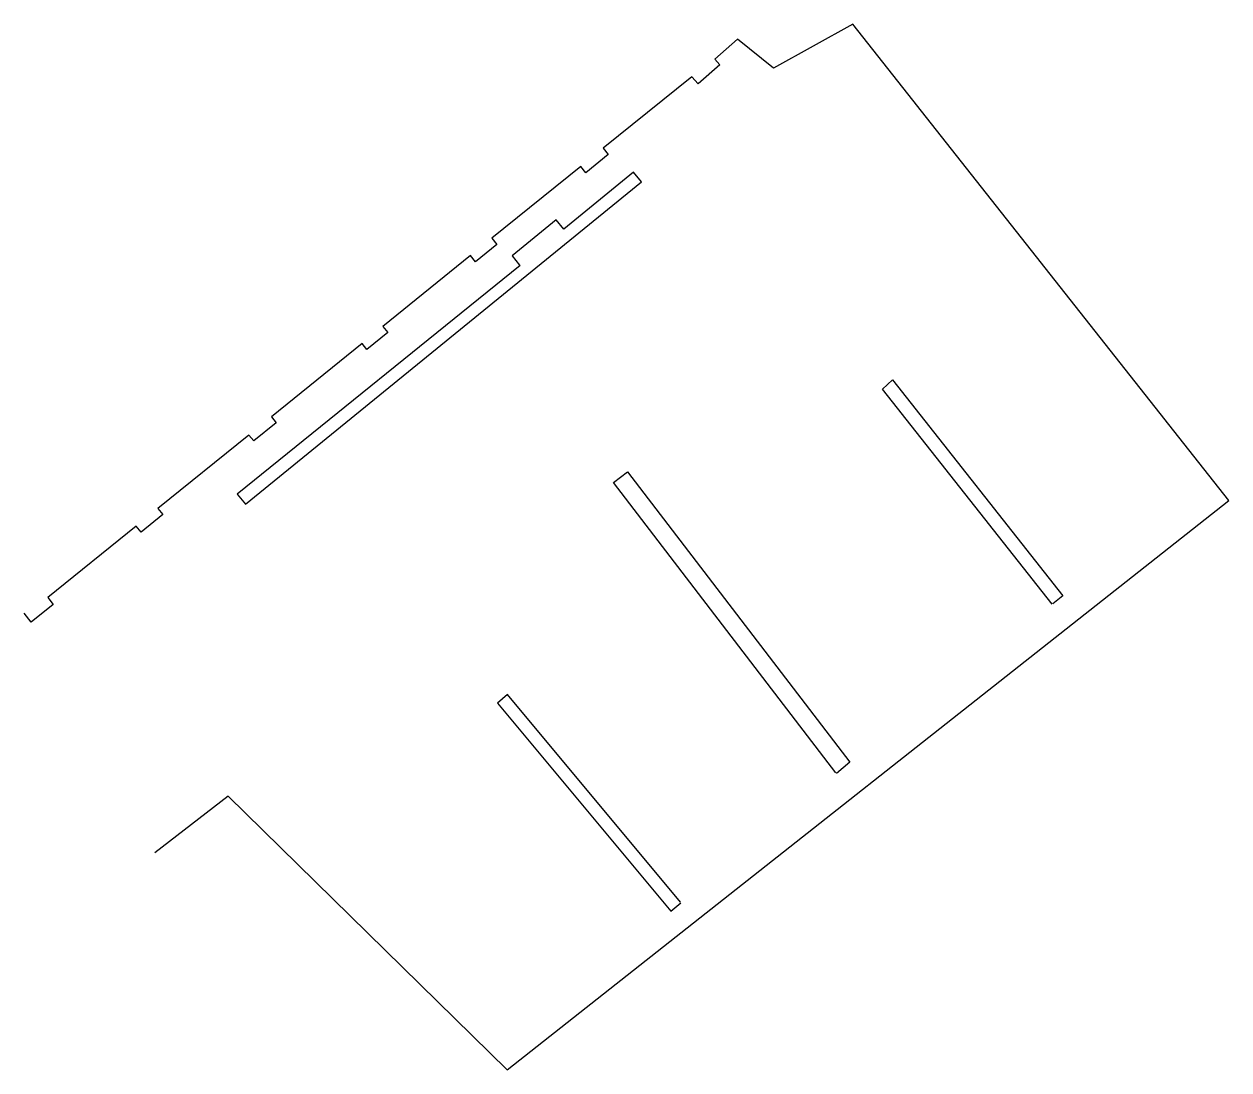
# Model space of a CAD drawing. Header units: millimetres. Extents: x -159 to 108, y -137 to 95.
import ezdxf

# ---------------------------------------------------------------- set-up
doc = ezdxf.new("R2010")
doc.units = ezdxf.units.MM
doc.layers.get('0').update_dxf_attribs({"linetype": 'CONTINUOUS'})

msp = doc.modelspace()

# ---------------------------------------------------------------- linework, layer by layer
for p, q in [((24.65, 94.77), (7, 85)), ((108.12, -10.9), (24.65, 94.77)), ((-0.94, 91.4), (-6, 87)), ((7, 85), (-0.94, 91.4)), ((-4.86, 85.7), (-9.67, 81.51)), ((-6, 87), (-4.86, 85.7)), ((-11.07, 83.11), (-30.74, 67.22)), ((-9.67, 81.51), (-11.07, 83.11)), ((-30.74, 67.22), (-29.64, 65.85)), ((-29.64, 65.85), (-34.65, 61.8)), ((-35.75, 63.17), (-55.46, 47.25)), ((-24.03, 61.93), (-39.54, 49.31)), ((-34.65, 61.8), (-35.75, 63.17)), ((-22.29, 59.78), (-24.03, 61.93)), ((-110.17, -11.71), (-22.29, 59.78)), ((-41.19, 51.34), (-51, 43.36)), ((-39.54, 49.31), (-41.19, 51.34)), ((-54.35, 45.88), (-59.11, 42.04)), ((-55.46, 47.25), (-54.35, 45.88)), ((-60.22, 43.41), (-79.65, 27.71)), ((-59.11, 42.04), (-60.22, 43.41)), ((-51, 43.36), (-49.33, 41.31)), ((-49.23, 41.19), (-111.99, -9.51)), ((-79.65, 27.71), (-78.55, 26.34)), ((-78.55, 26.34), (-83.21, 22.57)), ((-84.28, 23.89), (-104.42, 7.62)), ((-83.21, 22.57), (-84.28, 23.89)), ((31.23, 13.8), (33.44, 15.84)), ((68.88, -33.95), (31.23, 13.8)), ((33.44, 15.84), (71.24, -32.09)), ((-103.36, 6.3), (-108.34, 2.28)), ((-104.42, 7.62), (-103.36, 6.3)), ((-109.4, 3.6), (-129.59, -12.71)), ((-108.34, 2.28), (-109.4, 3.6)), ((-28.46, -6.96), (-25.36, -4.57)), ((-25.36, -4.57), (24, -69)), ((20.89, -71.38), (-28.46, -6.96)), ((-111.99, -9.51), (-110.17, -11.71)), ((-129.59, -12.71), (-128.52, -14.03)), ((-52.11, -137.27), (108.12, -10.9)), ((-128.52, -14.03), (-133.36, -17.93)), ((-134.42, -16.61), (-154.08, -32.49)), ((-133.36, -17.93), (-134.42, -16.61)), ((71.24, -32.09), (69.01, -33.84)), ((-152.87, -33.98), (-157.73, -37.91)), ((-154.08, -32.49), (-152.87, -33.98)), ((-157.73, -37.91), (-159.31, -35.95)), ((-52, -54), (-54.26, -55.89)), ((-54.26, -55.89), (-15.73, -102.07)), ((-13.6, -100.02), (-52, -54)), ((24, -69), (21, -71.5)), ((-114, -76.5), (-130.3, -89.1)), ((-114, -76.5), (-52.11, -137.27)), ((-15.73, -102.07), (-13.53, -100.23))]:
    msp.add_line(p, q)

doc.saveas('drawing.dxf')
